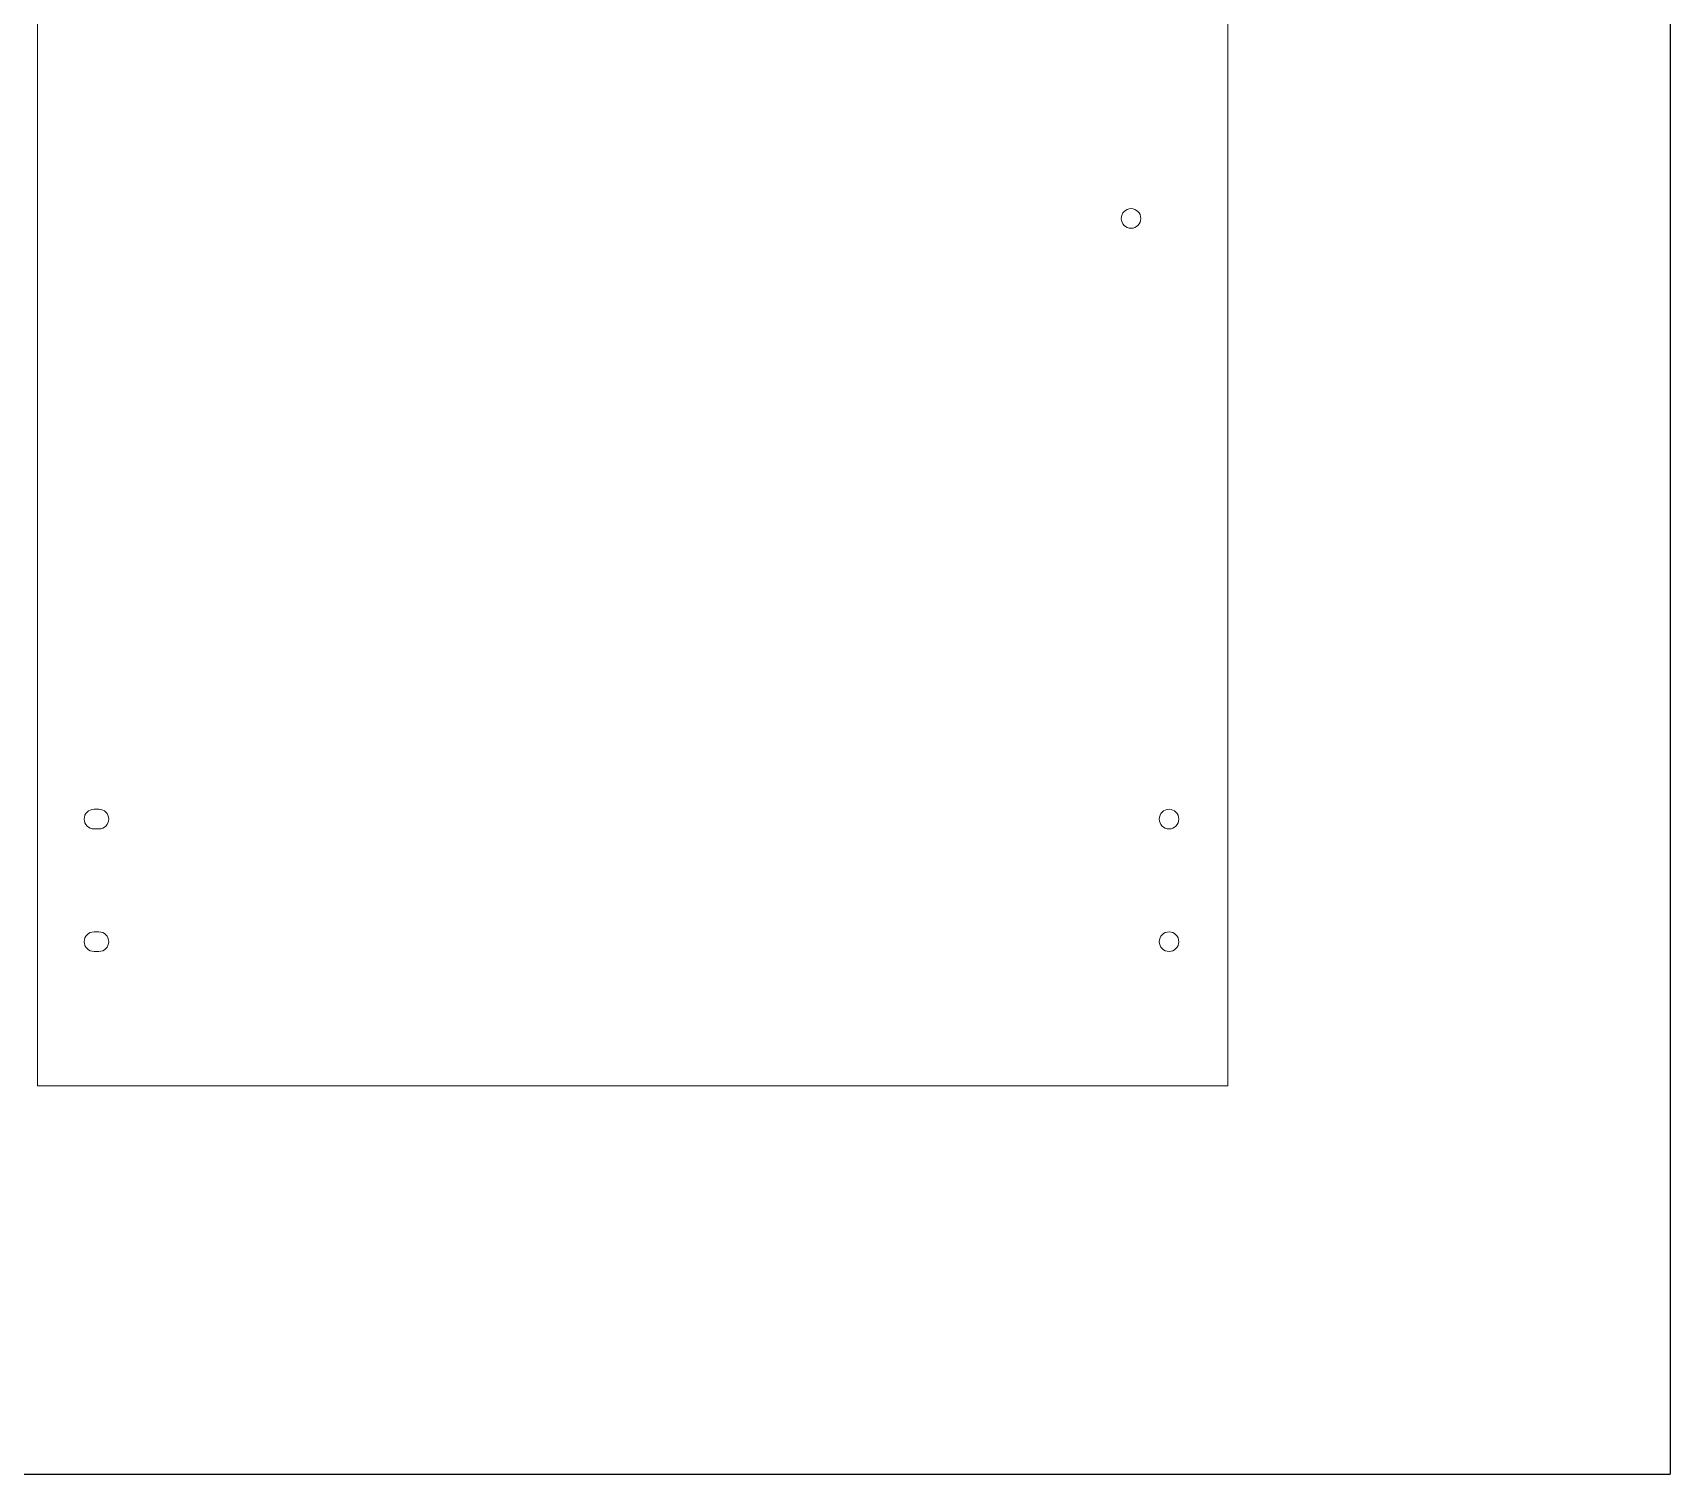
# Model space of a CAD drawing. Header units: millimetres. Extents: x -211 to 689, y -723 to 1485.
# Drawn here: x 355.4 to 689.4, y 885.4 to 1179.4 of the extents above; entities that cross this region are included whole.
import ezdxf

# ---------------------------------------------------------------- set-up
doc = ezdxf.new("R2010")
doc.units = ezdxf.units.MM

msp = doc.modelspace()

# ---------------------------------------------------------------- linework, layer by layer
at = {"color": 7, "linetype": 'Continuous'}
for p in [(689.36, 1485.37), (-210.64, 885.37)]:
    msp.add_line(p, (689.36, 885.37), dxfattribs=at)
at = {"color": 7, "linetype": 'Continuous', "lineweight": 15}
for p, q in [((356.36, 1398.37), (356.36, 964.62)), ((599.13, 964.62), (599.13, 1398.37)), ((368.86, 1020.99), (367.86, 1020.99)), ((367.86, 1016.99), (368.86, 1016.99)), ((368.86, 995.99), (367.86, 995.99)), ((367.86, 991.99), (368.86, 991.99)), ((356.36, 964.62), (599.13, 964.62))]:
    msp.add_line(p, q, dxfattribs=at)
for centre in [(579.38, 1141.49), (587.13, 1018.99), (587.13, 993.99)]:
    msp.add_circle(centre, 2, dxfattribs=at)
for centre, start, end in [((367.86, 1018.99), 90, 270), ((368.86, 1018.99), 270, 90), ((367.86, 993.99), 90, 270), ((368.86, 993.99), 270, 90)]:
    msp.add_arc(centre, 2, start, end, dxfattribs=at)

doc.saveas('drawing.dxf')
